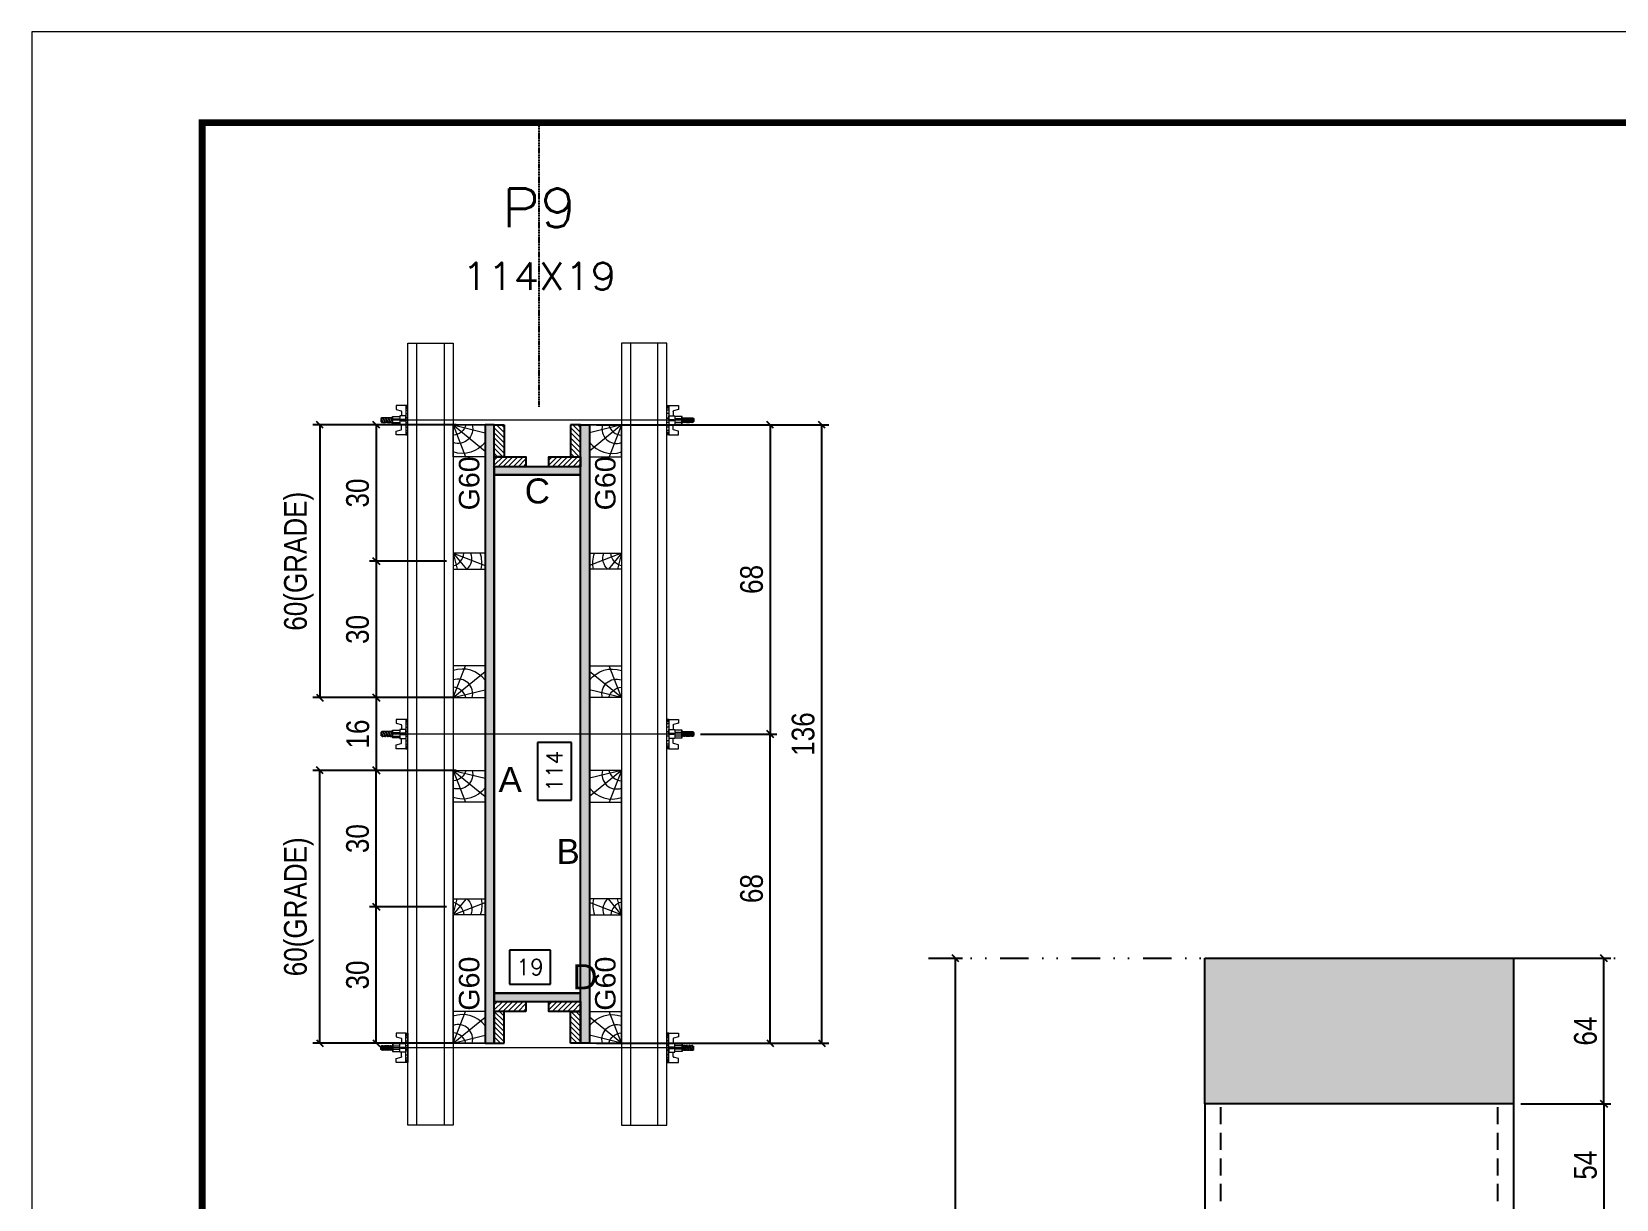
# Model space of a CAD drawing. Header units: millimetres. Extents: x 787 to 8287, y -592 to 17063.
# Drawn here: x 3024 to 3721, y 9133 to 9647 of the extents above; entities that cross this region are included whole.
import ezdxf
from ezdxf.enums import TextEntityAlignment as Align

# ---------------------------------------------------------------- set-up
doc = ezdxf.new("R2010")
doc.units = ezdxf.units.MM
for name, pattern in [('DASHED', [0.75, 0.5, -0.25]), ('DIVIDE2', [0.625, 0.25, -0.125, 0, -0.125, 0, -0.125]), ('HIDDEN', [0.375, 0.25, -0.125])]:
    doc.linetypes.add(name, pattern=pattern)
for name, color, linetype in [('CHAPA', 1, 'Continuous'), ('COTA', 241, 'Continuous'), ('Cota Seção (2x)', 241, 'Continuous'), ('Nível', 160, 'Continuous'), ('Painéis', 200, 'Continuous'), ('SARRAFO', 251, 'Continuous'), ('Sarrafo de Pressão', 42, 'HIDDEN'), ('Texto de Titulo', 7, 'Continuous'), ('Texto Qtd Sarr', 242, 'Continuous'), ('TEXTO_GERAL', 7, 'Continuous')]:
    doc.layers.add(name, color=color, linetype=linetype)
for name, color, linetype, lineweight in [('Folhas', 255, 'Continuous', 9), ('Hachura', 251, 'Continuous', 9), ('Madeira', 126, 'Continuous', 18), ('Perfil Metálico', 224, 'Continuous', 18), ('SARRAFO DE PRESSAO', 251, 'DASHED', 9), ('Texto Seção', 7, 'Continuous', 15)]:
    doc.layers.add(name, color=color, linetype=linetype, lineweight=lineweight)
doc.styles.add('ARIAL', font='arial.ttf')
doc.styles.add('COTA TECNICA 2X', font='techl___.ttf', dxfattribs={"height": 10})
doc.styles.add('COTA TECNICA-50', font='techl___.ttf', dxfattribs={"height": 10})
doc.styles.add('ROMANS', font='romans.shx')
doc.styles.add('SANSSERIF', font='sas_____.pfb')
doc.dimstyles.new('COTA PAINEL-50', dxfattribs={"dimtxt": 10, "dimasz": 3, "dimexe": 3, "dimexo": 3, "dimgap": 3, "dimtad": 1, "dimdec": 1, "dimzin": 12, "dimdsep": 46, "dimtxsty": 'COTA TECNICA-50', "dimblk1": 'OBLIQUE', "dimblk2": 'OBLIQUE', "dimsah": 1, "dimcen": 0.9, "dimclrd": 4, "dimclre": 4, "dimclrt": 240, "dimadec": 1, "dimazin": 3, "dimtfac": 1, "dimtdec": 1, "dimtmove": 0, "dimatfit": 3, "dimfxl": 0, "dimtolj": 1, "dimtzin": 12, "dimarcsym": 0})
doc.dimstyles.new('SECAO PILAR', dxfattribs={"dimtxt": 10, "dimasz": 3, "dimexe": 3, "dimexo": 3, "dimgap": 3, "dimtad": 1, "dimdec": 1, "dimlfac": 0.5, "dimzin": 12, "dimdsep": 46, "dimtxsty": 'COTA TECNICA 2X', "dimblk1": 'OBLIQUE', "dimblk2": 'OBLIQUE', "dimsah": 1, "dimcen": 0.9, "dimclrd": 256, "dimclre": 256, "dimclrt": 256, "dimadec": 1, "dimazin": 3, "dimtfac": 1, "dimtdec": 1, "dimtmove": 0, "dimatfit": 3, "dimfxl": 0, "dimtolj": 1, "dimtzin": 12, "dimarcsym": 0})
doc.dimstyles.new('SECÇÃO 2', dxfattribs={"dimtxt": 7, "dimasz": 6, "dimexe": 0.18, "dimexo": 2, "dimgap": -4, "dimtad": 3, "dimdec": 1, "dimlfac": 0.5, "dimzin": 12, "dimdsep": 46, "dimtxsty": 'ROMANS', "dimblk": 'ARCHTICK', "dimcen": 0.09, "dimse1": 1, "dimse2": 1, "dimsd1": 1, "dimsd2": 1, "dimclrd": 180, "dimclre": 5, "dimclrt": 1, "dimadec": 0, "dimazin": 3, "dimtfac": 1, "dimtdec": 1, "dimtofl": 0, "dimtmove": 0, "dimatfit": 3, "dimldrblk": 'ARCHTICK', "dimfxl": 0, "dimtolj": 1, "dimtzin": 0, "dimarcsym": 0})
pattern_1 = [(315, (26156.9022, -28.888), (1.12253202, 1.12253202), [])]
pattern_2 = [(315, (26156.9022, 78.112), (1.12253202, 1.12253202), [])]

# ---------------------------------------------------------------- blocks, each defined once
blk = doc.blocks.new('9999999999')
at = {"layer": 'Folhas'}
blk.add_lwpolyline([(98138.98, 34190.21), (99623.98, 34190.21), (99623.98, 35240.21), (98138.98, 35240.21)], close=True, dxfattribs=at)
at = {"layer": 'Folhas', "color": 30, "const_width": 3}
blk.add_lwpolyline([(98213.98, 34230.21), (99583.98, 34230.21), (99583.98, 35200.21), (98213.98, 35200.21)], close=True, dxfattribs=at)
blk = doc.blocks.new('titulo1')
at = {"layer": 'Defpoints', "color": 252, "linetype": 'HIDDEN', "ltscale": 2}
blk.add_line((0, 0), (0, 125), dxfattribs=at)
at = {"layer": 'Defpoints', "style": 'ROMANS', "oblique": 15}
blk.add_attdef('FOLHA', text='', height=10, dxfattribs=at).set_placement((0, 15.58), align=Align.MIDDLE_CENTER)
at = {"layer": 'Texto Qtd Sarr', "color": 3, "style": 'ROMANS', "oblique": 15}
for tag, height, p in [('TITULO', 17, (0, 71.45)), ('SEÇÃO', 12, (0, 41.55))]:
    blk.add_attdef(tag, text='', height=height, dxfattribs=at).set_placement(p, align=Align.MIDDLE_CENTER)
blk = doc.blocks.new('*D322')
at = {"layer": 'Cota Seção (2x)', "color": 180, "lineweight": -2}
for p, q in [((3261.49, 9334.36), (3246.49, 9334.36)), ((3246.49, 9334.36), (3246.49, 9309.03)), ((3261.49, 9309.03), (3261.49, 9334.36)), ((3246.49, 9309.03), (3261.49, 9309.03))]:
    blk.add_line(p, q, dxfattribs=at)
at = {"layer": 'Defpoints', "color": 0}
for p in [(3265.49, 9452.06), (3265.49, 9452.06), (3265.49, 9224.06)]:
    blk.add_point(p, dxfattribs=at)
at = {"layer": 'Cota Seção (2x)', "color": 1, "insert": (3253.99, 9321.7), "char_height": 7, "attachment_point": 5, "rotation": 90, "style": 'ROMANS'}
blk.add_mtext('\\A1;114', dxfattribs=at)
blk = doc.blocks.new('_ArchTick')
at = {"color": 0, "linetype": 'ByBlock', "const_width": 0.15}
blk.add_lwpolyline([(-0.5, -0.5), (0.5, 0.5)], dxfattribs=at)
blk = doc.blocks.new('_Oblique')
at = {"color": 0, "linetype": 'ByBlock', "lineweight": -2}
blk.add_line((-0.5, -0.5), (0.5, 0.5), dxfattribs=at)
blk = doc.blocks.new('*D323')
at = {"layer": 'Cota Seção (2x)', "lineweight": -2}
for p, q in [((3272.49, 9474.06), (3374.69, 9474.06)), ((3371.69, 9202.06), (3371.69, 9474.06)), ((3272.49, 9202.06), (3374.69, 9202.06))]:
    blk.add_line(p, q, dxfattribs=at)
at = {"layer": 'Defpoints', "color": 0}
for p in [(3269.49, 9474.06), (3371.69, 9474.06), (3269.49, 9202.06)]:
    blk.add_point(p, dxfattribs=at)
at = {"layer": 'Cota Seção (2x)', "lineweight": -2, "xscale": 3, "yscale": 3, "zscale": 3}
for p, rotation in [((3371.69, 9474.06), 90), ((3371.69, 9202.06), 270)]:
    blk.add_blockref('_Oblique', p, dxfattribs=dict(at, rotation=rotation))
at = {"layer": 'Cota Seção (2x)', "insert": (3363.47, 9338.06), "char_height": 10, "attachment_point": 5, "rotation": 90, "style": 'COTA TECNICA 2X'}
blk.add_mtext('\\A1;136', dxfattribs=at)
blk = doc.blocks.new('*D324')
at = {"layer": 'Cota Seção (2x)', "lineweight": -2}
for p, q in [((3318.29, 9338.06), (3351.92, 9338.06)), ((3348.92, 9202.06), (3348.92, 9338.06)), ((3306.49, 9202.06), (3351.92, 9202.06))]:
    blk.add_line(p, q, dxfattribs=at)
at = {"layer": 'Defpoints', "color": 0}
for p in [(3315.29, 9338.06), (3348.92, 9338.06), (3303.49, 9202.06)]:
    blk.add_point(p, dxfattribs=at)
at = {"layer": 'Cota Seção (2x)', "lineweight": -2, "xscale": 3, "yscale": 3, "zscale": 3}
for p, rotation in [((3348.92, 9338.06), 90), ((3348.92, 9202.06), 270)]:
    blk.add_blockref('_Oblique', p, dxfattribs=dict(at, rotation=rotation))
at = {"layer": 'Cota Seção (2x)', "insert": (3340.8, 9270.06), "char_height": 10, "attachment_point": 5, "rotation": 90, "style": 'COTA TECNICA 2X'}
blk.add_mtext('\\A1;68', dxfattribs=at)
blk = doc.blocks.new('*D325')
at = {"layer": 'Cota Seção (2x)', "lineweight": -2}
for p, q in [((3306.49, 9474.06), (3351.92, 9474.06)), ((3348.92, 9474.06), (3348.92, 9338.06)), ((3318.29, 9338.06), (3351.92, 9338.06))]:
    blk.add_line(p, q, dxfattribs=at)
at = {"layer": 'Defpoints', "color": 0}
for p in [(3303.49, 9474.06), (3315.29, 9338.06), (3348.92, 9338.06)]:
    blk.add_point(p, dxfattribs=at)
at = {"layer": 'Cota Seção (2x)', "lineweight": -2, "xscale": 3, "yscale": 3, "zscale": 3}
for p, rotation in [((3348.92, 9474.06), 90), ((3348.92, 9338.06), 270)]:
    blk.add_blockref('_Oblique', p, dxfattribs=dict(at, rotation=rotation))
at = {"layer": 'Cota Seção (2x)', "insert": (3340.8, 9406.06), "char_height": 10, "attachment_point": 5, "rotation": 90, "style": 'COTA TECNICA 2X'}
blk.add_mtext('\\A1;68', dxfattribs=at)
blk = doc.blocks.new('*D326')
at = {"layer": 'Cota Seção (2x)', "color": 180, "lineweight": -2}
for p, q in [((3252.3, 9243.06), (3234.3, 9243.06)), ((3234.3, 9243.06), (3234.3, 9228.06)), ((3252.3, 9228.06), (3252.3, 9243.06)), ((3234.3, 9228.06), (3252.3, 9228.06))]:
    blk.add_line(p, q, dxfattribs=at)
at = {"layer": 'Defpoints', "color": 0}
for p in [(3227.49, 9224.06), (3227.49, 9224.06), (3265.49, 9224.06)]:
    blk.add_point(p, dxfattribs=at)
at = {"layer": 'Cota Seção (2x)', "color": 1, "insert": (3243.3, 9235.56), "char_height": 7, "attachment_point": 5, "style": 'ROMANS'}
blk.add_mtext('\\A1;19', dxfattribs=at)
blk = doc.blocks.new('C')
at = {"layer": 'Hachura', "color": 0}
for p, q in [((0, 3.22), (0, -3.22)), ((0.45, 3.22), (0, 3.22)), ((0.46, 3.16), (0, 3.16)), ((0.46, 3.05), (0, 3.05)), ((0.46, 2.88), (0, 2.88)), ((0, 2.75), (0, -1.16)), ((0.46, 2.65), (0, 2.65)), ((0.46, 2.23), (0, 2.23)), ((0.46, 1.51), (0, 1.51)), ((0.39, 0.49), (0.17, 0.49)), ((0.45, -3.23), (0.45, 3.22)), ((0.45, 3.22), (2.58, 3.22)), ((1.74, 0.97), (0.45, 0.97)), ((1.45, 0.1), (0.45, 0.1)), ((1.35, 1.94), (1.35, 0.96)), ((2.58, 2.39), (1.47, 2.09)), ((1.74, -0.97), (1.74, 0.97)), ((1.74, 0.97), (1.74, 0.84)), ((1.74, 0.97), (1.74, 0.84)), ((1.74, 0.84), (3.35, 0.84)), ((3.35, 0.45), (1.74, 0.45)), ((2.58, 3.22), (2.58, 2.39)), ((3.32, 0.84), (3.32, -0.84)), ((3.35, 0.84), (3.35, -0.84)), ((3.68, 0.45), (3.35, 0.45)), ((3.84, -0.52), (3.35, 0.45)), ((3.35, 0.06), (3.67, -0.57)), ((3.68, 0.45), (4.16, -0.52)), ((3.72, 0.5), (4.25, -0.57)), ((4.37, -0.55), (3.83, 0.53)), ((4.15, 0.45), (3.93, 0.45)), ((4.42, -0.52), (3.93, 0.45)), ((4.15, 0.45), (4.26, 0.45)), ((4.26, 0.45), (4.74, -0.52)), ((4.3, 0.5), (4.83, -0.57)), ((4.95, -0.55), (4.41, 0.53)), ((4.51, 0.45), (4.84, 0.45)), ((5, -0.52), (4.51, 0.45)), ((4.84, 0.45), (5.32, -0.52)), ((4.88, 0.5), (5.41, -0.57)), ((5.53, -0.55), (4.99, 0.53)), ((5.58, -0.52), (5.09, 0.45)), ((5.42, 0.45), (5.09, 0.45)), ((5.58, -0.52), (5.09, 0.45)), ((5.42, 0.45), (5.74, -0.19)), ((5.46, 0.5), (5.74, -0.07)), ((5.74, 0.19), (5.57, 0.53)), ((5.74, 0.32), (5.68, 0.45)), ((5.68, 0.45), (5.74, 0.45)), ((5.74, 0.45), (5.9, 0.29)), ((5.74, 0.45), (5.74, -0.52)), ((5.9, -0.36), (5.9, 0.29)), ((0.45, 0), (0, 0)), ((0.46, -1.52), (0, -1.52)), ((0.46, -2.23), (0, -2.23)), ((0.46, -2.65), (0, -2.65)), ((0.46, -2.88), (0, -2.88)), ((0.46, -3.05), (0, -3.05)), ((0.46, -3.16), (0, -3.16)), ((0, -3.22), (2.57, -3.22)), ((0.08, -0.48), (0.29, -0.48)), ((0.29, -0.48), (0.4, -0.48)), ((0.45, 0), (0.45, -0.97)), ((0.45, -0.16), (1.45, -0.16)), ((0.45, -0.65), (0.45, -0.32)), ((0.45, -3.23), (0.45, -0.65)), ((0.45, -0.97), (1.74, -0.97)), ((1.35, -1.94), (1.35, -0.97)), ((2.58, -2.39), (1.47, -2.1)), ((3.35, -0.32), (1.74, -0.32)), ((3.35, -0.84), (1.74, -0.84)), ((2.58, -3.23), (2.58, -2.39)), ((3.35, -0.07), (3.58, -0.52)), ((3.35, -0.52), (3.58, -0.52)), ((3.84, -0.52), (4.16, -0.52)), ((4.42, -0.52), (4.74, -0.52)), ((4.63, -0.52), (4.74, -0.52)), ((5, -0.52), (5.32, -0.52)), ((5.58, -0.52), (5.74, -0.52)), ((5.74, -0.52), (5.9, -0.36)), ((5.74, -0.52), (5.74, -0.52))]:
    blk.add_line(p, q, dxfattribs=at)
for centre, radius, start, end in [((1.52, 1.94), 0.161, 104.7436, 180), ((1.44, -0.03), 0.129, 272.695, 87.305), ((3.81, 0.39), 0.143, 25.5688, 154.4312), ((4.39, 0.39), 0.143, 25.5688, 154.4312), ((4.97, 0.39), 0.143, 25.5688, 154.4312), ((5.55, 0.39), 0.143, 25.5688, 154.4312), ((0.17, -0.37), 0.174, 221.744, 317.8592), ((1.52, -1.94), 0.161, 180, 255.2564), ((3.71, -0.4), 0.174, 222.1408, 318.256), ((4.29, -0.4), 0.174, 222.1408, 318.256), ((4.87, -0.4), 0.174, 222.1408, 318.256), ((5.45, -0.4), 0.174, 222.1408, 318.256), ((5.61, -0.4), 0.174, 317.8592, 318.256)]:
    blk.add_arc(centre, radius, start, end, dxfattribs=at)
blk = doc.blocks.new('PONTALETE')
at = {"layer": 'Madeira'}
for q in [(2.71, 7), (7, 5.76), (7, 1.74)]:
    blk.add_line((0, 0), q, dxfattribs=at)
blk.add_lwpolyline([(0, 0), (7, 0), (7, 7), (0, 7)], close=True, dxfattribs=at)
for centre, radius, start, end in [((2.04, 0.06), 6.23, 37.2818, 109.0913), ((1.09, 0.9), 3.19, 343.603, 109.9847), ((-0.21, -0.78), 3.09, 14.6322, 86.0383)]:
    blk.add_arc(centre, radius, start, end, dxfattribs=at)
blk = doc.blocks.new('*D327')
at = {"layer": 'Cota Seção (2x)', "lineweight": -2}
for p, q in [((3210.83, 9322.06), (3147.77, 9322.06)), ((3150.77, 9202.06), (3150.77, 9322.06)), ((3210.83, 9202.06), (3147.77, 9202.06))]:
    blk.add_line(p, q, dxfattribs=at)
at = {"layer": 'Defpoints', "color": 0}
for p in [(3150.77, 9322.06), (3213.83, 9322.06), (3213.83, 9202.06)]:
    blk.add_point(p, dxfattribs=at)
at = {"layer": 'Cota Seção (2x)', "lineweight": -2, "xscale": 3, "yscale": 3, "zscale": 3}
for p, rotation in [((3150.77, 9322.06), 90), ((3150.77, 9202.06), 270)]:
    blk.add_blockref('_Oblique', p, dxfattribs=dict(at, rotation=rotation))
at = {"layer": 'Cota Seção (2x)', "insert": (3141.55, 9262.06), "char_height": 10, "attachment_point": 5, "rotation": 90, "style": 'COTA TECNICA 2X'}
blk.add_mtext('\\A1;60(GRADE)', dxfattribs=at)
blk = doc.blocks.new('MEIO PONTALETE')
at = {"layer": 'Madeira'}
for q in [(2.71, 7), (3.5, 2.88), (3.5, 0.87)]:
    blk.add_line((0, 0), q, dxfattribs=at)
blk.add_lwpolyline([(0, 0), (3.5, 0), (3.5, 7), (0, 7)], close=True, dxfattribs=at)
for centre, radius, start, end in [((2.04, 0.06), 6.23, 76.4499, 109.0913), ((1.09, 0.9), 3.19, 40.9063, 109.9847), ((-0.21, -0.78), 3.09, 14.6322, 86.0383)]:
    blk.add_arc(centre, radius, start, end, dxfattribs=at)
blk = doc.blocks.new('*D1245')
at = {"layer": 'Cota Seção (2x)', "lineweight": -2}
for p, q in [((3206.49, 9262.06), (3172.64, 9262.06)), ((3175.64, 9202.06), (3175.64, 9262.06)), ((3206.5, 9202.06), (3172.64, 9202.06))]:
    blk.add_line(p, q, dxfattribs=at)
at = {"layer": 'Defpoints', "color": 0}
for p in [(3175.64, 9262.06), (3209.49, 9262.06), (3209.5, 9202.06)]:
    blk.add_point(p, dxfattribs=at)
at = {"layer": 'Cota Seção (2x)', "lineweight": -2, "xscale": 3, "yscale": 3, "zscale": 3}
for p, rotation in [((3175.64, 9262.06), 90), ((3175.64, 9202.06), 270)]:
    blk.add_blockref('_Oblique', p, dxfattribs=dict(at, rotation=rotation))
at = {"layer": 'Cota Seção (2x)', "insert": (3167.42, 9232.06), "char_height": 10, "attachment_point": 5, "rotation": 90, "style": 'COTA TECNICA 2X'}
blk.add_mtext('\\A1;30', dxfattribs=at)
blk = doc.blocks.new('*D1246')
at = {"layer": 'Cota Seção (2x)', "lineweight": -2}
for p, q in [((3206.49, 9322.06), (3172.64, 9322.06)), ((3175.64, 9262.06), (3175.64, 9322.06)), ((3206.49, 9262.06), (3172.64, 9262.06))]:
    blk.add_line(p, q, dxfattribs=at)
at = {"layer": 'Defpoints', "color": 0}
for p in [(3175.64, 9322.06), (3209.49, 9322.06), (3209.49, 9262.06)]:
    blk.add_point(p, dxfattribs=at)
at = {"layer": 'Cota Seção (2x)', "lineweight": -2, "xscale": 3, "yscale": 3, "zscale": 3}
for p, rotation in [((3175.64, 9322.06), 90), ((3175.64, 9262.06), 270)]:
    blk.add_blockref('_Oblique', p, dxfattribs=dict(at, rotation=rotation))
at = {"layer": 'Cota Seção (2x)', "insert": (3167.42, 9292.06), "char_height": 10, "attachment_point": 5, "rotation": 90, "style": 'COTA TECNICA 2X'}
blk.add_mtext('\\A1;30', dxfattribs=at)
blk = doc.blocks.new('*D328')
at = {"layer": 'Cota Seção (2x)', "lineweight": -2}
for p, q in [((3210.83, 9474.06), (3147.77, 9474.06)), ((3150.77, 9474.06), (3150.77, 9354.06)), ((3210.83, 9354.06), (3147.77, 9354.06))]:
    blk.add_line(p, q, dxfattribs=at)
at = {"layer": 'Defpoints', "color": 0}
for p in [(3213.83, 9474.06), (3150.77, 9354.06), (3213.83, 9354.06)]:
    blk.add_point(p, dxfattribs=at)
at = {"layer": 'Cota Seção (2x)', "lineweight": -2, "xscale": 3, "yscale": 3, "zscale": 3}
for p, rotation in [((3150.77, 9474.06), 90), ((3150.77, 9354.06), 270)]:
    blk.add_blockref('_Oblique', p, dxfattribs=dict(at, rotation=rotation))
at = {"layer": 'Cota Seção (2x)', "insert": (3141.55, 9414.06), "char_height": 10, "attachment_point": 5, "rotation": 90, "style": 'COTA TECNICA 2X'}
blk.add_mtext('\\A1;60(GRADE)', dxfattribs=at)
blk = doc.blocks.new('*D1247')
at = {"layer": 'Cota Seção (2x)', "lineweight": -2}
for p, q in [((3206.5, 9474.06), (3172.64, 9474.06)), ((3175.64, 9474.06), (3175.64, 9414.06)), ((3206.49, 9414.06), (3172.64, 9414.06))]:
    blk.add_line(p, q, dxfattribs=at)
at = {"layer": 'Defpoints', "color": 0}
for p in [(3209.5, 9474.06), (3175.64, 9414.06), (3209.49, 9414.06)]:
    blk.add_point(p, dxfattribs=at)
at = {"layer": 'Cota Seção (2x)', "lineweight": -2, "xscale": 3, "yscale": 3, "zscale": 3}
for p, rotation in [((3175.64, 9474.06), 90), ((3175.64, 9414.06), 270)]:
    blk.add_blockref('_Oblique', p, dxfattribs=dict(at, rotation=rotation))
at = {"layer": 'Cota Seção (2x)', "insert": (3167.42, 9444.06), "char_height": 10, "attachment_point": 5, "rotation": 90, "style": 'COTA TECNICA 2X'}
blk.add_mtext('\\A1;30', dxfattribs=at)
blk = doc.blocks.new('*D1248')
at = {"layer": 'Cota Seção (2x)', "lineweight": -2}
for p, q in [((3206.49, 9414.06), (3172.64, 9414.06)), ((3175.64, 9414.06), (3175.64, 9354.06)), ((3206.49, 9354.06), (3172.64, 9354.06))]:
    blk.add_line(p, q, dxfattribs=at)
at = {"layer": 'Defpoints', "color": 0}
for p in [(3209.49, 9414.06), (3175.64, 9354.06), (3209.49, 9354.06)]:
    blk.add_point(p, dxfattribs=at)
at = {"layer": 'Cota Seção (2x)', "lineweight": -2, "xscale": 3, "yscale": 3, "zscale": 3}
for p, rotation in [((3175.64, 9414.06), 90), ((3175.64, 9354.06), 270)]:
    blk.add_blockref('_Oblique', p, dxfattribs=dict(at, rotation=rotation))
at = {"layer": 'Cota Seção (2x)', "insert": (3167.42, 9384.06), "char_height": 10, "attachment_point": 5, "rotation": 90, "style": 'COTA TECNICA 2X'}
blk.add_mtext('\\A1;30', dxfattribs=at)
blk = doc.blocks.new('*D129')
at = {"layer": 'Cota Seção (2x)', "lineweight": -2}
for p, q in [((3206.49, 9354.06), (3172.64, 9354.06)), ((3175.64, 9354.06), (3175.64, 9322.06)), ((3206.49, 9322.06), (3172.64, 9322.06))]:
    blk.add_line(p, q, dxfattribs=at)
at = {"layer": 'Defpoints', "color": 0}
for p in [(3209.49, 9354.06), (3175.64, 9322.06), (3209.49, 9322.06)]:
    blk.add_point(p, dxfattribs=at)
at = {"layer": 'Cota Seção (2x)', "lineweight": -2, "xscale": 3, "yscale": 3, "zscale": 3}
for p, rotation in [((3175.64, 9354.06), 90), ((3175.64, 9322.06), 270)]:
    blk.add_blockref('_Oblique', p, dxfattribs=dict(at, rotation=rotation))
at = {"layer": 'Cota Seção (2x)', "insert": (3167.54, 9338.06), "char_height": 10, "attachment_point": 5, "rotation": 90, "style": 'COTA TECNICA 2X'}
blk.add_mtext('\\A1;16', dxfattribs=at)
blk = doc.blocks.new('*D1176')
at = {"layer": 'COTA', "color": 4, "lineweight": -2}
for p, q in [((3421.67, 9239.4), (3433.52, 9239.4)), ((3430.52, 8899.4), (3430.52, 9239.4)), ((3421.67, 8899.4), (3433.52, 8899.4))]:
    blk.add_line(p, q, dxfattribs=at)
at = {"layer": 'Defpoints', "color": 0}
for p in [(3418.67, 9239.4), (3430.52, 9239.4), (3418.67, 8899.4)]:
    blk.add_point(p, dxfattribs=at)
at = {"layer": 'COTA', "color": 4, "lineweight": -2, "xscale": 3, "yscale": 3, "zscale": 3}
for p, rotation in [((3430.52, 9239.4), 90), ((3430.52, 8899.4), 270)]:
    blk.add_blockref('_Oblique', p, dxfattribs=dict(at, rotation=rotation))
at = {"layer": 'COTA', "color": 240, "insert": (3422.3, 9069.4), "char_height": 10, "attachment_point": 5, "rotation": 90, "style": 'COTA TECNICA-50'}
blk.add_mtext('\\A1;340', dxfattribs=at)
blk = doc.blocks.new('*D163')
at = {"layer": 'COTA', "color": 4, "lineweight": -2}
for p, q in [((3645.17, 9239.4), (3718.82, 9239.4)), ((3715.82, 9175.4), (3715.82, 9239.4)), ((3679.17, 9175.4), (3718.82, 9175.4))]:
    blk.add_line(p, q, dxfattribs=at)
at = {"layer": 'Defpoints', "color": 0}
for p in [(3642.17, 9239.4), (3715.82, 9239.4), (3676.17, 9175.4)]:
    blk.add_point(p, dxfattribs=at)
at = {"layer": 'COTA', "color": 4, "lineweight": -2, "xscale": 3, "yscale": 3, "zscale": 3}
for p, rotation in [((3715.82, 9239.4), 90), ((3715.82, 9175.4), 270)]:
    blk.add_blockref('_Oblique', p, dxfattribs=dict(at, rotation=rotation))
at = {"layer": 'COTA', "color": 240, "insert": (3707.71, 9207.4), "char_height": 10, "attachment_point": 5, "rotation": 90, "style": 'COTA TECNICA-50'}
blk.add_mtext('\\A1;64', dxfattribs=at)
blk = doc.blocks.new('*D164')
at = {"layer": 'COTA', "color": 4, "lineweight": -2}
for p, q in [((3679.17, 9175.4), (3718.82, 9175.4)), ((3715.82, 9175.4), (3715.82, 9121.4)), ((3679.17, 9121.4), (3718.82, 9121.4))]:
    blk.add_line(p, q, dxfattribs=at)
at = {"layer": 'Defpoints', "color": 0}
for p in [(3676.17, 9175.4), (3676.17, 9121.4), (3715.82, 9121.4)]:
    blk.add_point(p, dxfattribs=at)
at = {"layer": 'COTA', "color": 4, "lineweight": -2, "xscale": 3, "yscale": 3, "zscale": 3}
for p, rotation in [((3715.82, 9175.4), 90), ((3715.82, 9121.4), 270)]:
    blk.add_blockref('_Oblique', p, dxfattribs=dict(at, rotation=rotation))
at = {"layer": 'COTA', "color": 240, "insert": (3707.71, 9148.4), "char_height": 10, "attachment_point": 5, "rotation": 90, "style": 'COTA TECNICA-50'}
blk.add_mtext('\\A1;54', dxfattribs=at)

msp = doc.modelspace()

# ---------------------------------------------------------------- hatches: boundary and pattern name
at = {"layer": 'COTA', "linetype": 'ByBlock'}
h = msp.add_hatch(dxfattribs=at)
h.set_pattern_fill('AR-CONC', color=256, scale=0.03)
h.set_pattern_definition([(50, (-4860.9125, 5127.411), (5.46554, -0.4781726), [0.5715, -6.2865]), (355, (-4860.9125, 5127.411), (-1.0573026, 5.7317054), [0.4572, -5.0292175]), (100.451445, (-4860.457, 5127.371), (4.4082374, 5.2535326), [0.4857003, -5.3427073]), (46.1842, (-4860.9125, 5128.935), (8.132371, -1.26127), [0.85725, -9.42975]), (96.63556, (-4860.235, 5128.83), (7.122124, 7.422784), [0.728551, -8.014068]), (351.18415, (-4860.9125, 5128.935), (7.122124, 7.422784), [0.685799, -7.543792]), (21, (-4860.1505, 5128.554), (4.5484317, -3.067956), [0.5715, -6.2865]), (326, (-4860.1505, 5128.554), (1.854061, 5.525639), [0.4572, -5.0292]), (71.451445, (-4859.7715, 5128.298), (6.4024926, 2.457683), [0.4857003, -5.342698]), (37.5, (-4860.9125, 5127.4108), (0.0926581, 2.53665117), [0, -4.96824, 0, -5.1054, 0, -5.04825]), (7.5, (-4860.9125, 5127.4108), (2.0045899, 3.00541724), [0, -2.91084, 0, -4.85394, 0, -1.92405]), (327.5, (-4862.6118, 5127.4108), (4.06771786, -0.1718623), [0, -1.905, 0, -5.9436, 0, -7.8867]), (317.5, (-4863.3738, 5127.4108), (4.4438754, 0.7627947), [0, -2.4765, 0, -3.94716, 0, -5.6007])])
h.paths.add_polyline_path([(3540.17, 9239.4), (3540.17, 9175.4), (3676.17, 9175.4), (3676.17, 9239.4)])
at = {"layer": 'Hachura'}
h = msp.add_hatch(color=256, dxfattribs=at)
h.dxf.hatch_style = 1
h.paths.add_polyline_path([(3227.49, 9474.06), (3223.49, 9474.06), (3223.49, 9202.06), (3227.49, 9202.06)])
h = msp.add_hatch(dxfattribs=at)
h.set_pattern_fill('ANSI31', color=256, scale=0.5, angle=270, style=0)
h.set_pattern_definition(pattern_1)
h.paths.add_polyline_path([(3227.49, 9460.06), (3231.89, 9460.06), (3231.89, 9474.06), (3227.49, 9474.06)])
h = msp.add_hatch(dxfattribs=at)
h.set_pattern_fill('ANSI31', color=256, scale=0.5, angle=270, style=0)
h.set_pattern_definition(pattern_1)
h.paths.add_polyline_path([(3265.49, 9460.06), (3261.09, 9460.06), (3261.09, 9474.06), (3265.49, 9474.06)])
h = msp.add_hatch(color=256, dxfattribs=at)
h.dxf.hatch_style = 1
h.paths.add_polyline_path([(3265.49, 9474.06), (3269.49, 9474.06), (3269.49, 9202.06), (3265.49, 9202.06)])
h = msp.add_hatch(dxfattribs=at)
h.set_pattern_fill('ANSI31', color=256, scale=0.5, angle=180, style=0)
h.set_pattern_definition([(225, (-6261.4577, -13469.3443), (1.12253202, -1.12253202), [])])
h.paths.add_polyline_path([(3227.49, 9460.06), (3227.49, 9455.66), (3241.49, 9455.66), (3241.49, 9460.06)])
h = msp.add_hatch(color=256, dxfattribs=at)
h.dxf.hatch_style = 1
h.paths.add_polyline_path([(3265.49, 9452.06), (3265.49, 9455.66), (3227.49, 9455.66), (3227.49, 9452.06)])
h = msp.add_hatch(color=256, dxfattribs=at)
h.dxf.hatch_style = 1
h.paths.add_polyline_path([(3265.49, 9452.06), (3265.49, 9455.66), (3227.49, 9455.66), (3227.49, 9452.06)])
h = msp.add_hatch(dxfattribs=at)
h.set_pattern_fill('ANSI31', color=256, scale=0.5, angle=180, style=0)
h.set_pattern_definition([(225, (-6237.4577, -13469.3443), (1.12253202, -1.12253202), [])])
h.paths.add_polyline_path([(3251.49, 9460.06), (3251.49, 9455.66), (3265.49, 9455.66), (3265.49, 9460.06)])
h = msp.add_hatch(color=256, dxfattribs=at)
h.dxf.hatch_style = 1
h.paths.add_polyline_path([(3265.49, 9220.46), (3265.49, 9224.06), (3227.49, 9224.06), (3227.49, 9220.46)])
h = msp.add_hatch(color=256, dxfattribs=at)
h.dxf.hatch_style = 1
h.paths.add_polyline_path([(3265.49, 9220.46), (3265.49, 9224.06), (3227.49, 9224.06), (3227.49, 9220.46)])
h = msp.add_hatch(dxfattribs=at)
h.set_pattern_fill('ANSI31', color=256, scale=0.5, angle=180, style=0)
h.set_pattern_definition([(225, (-6261.4577, -13708.9443), (1.12253202, -1.12253202), [])])
h.paths.add_polyline_path([(3227.49, 9220.46), (3227.49, 9216.06), (3241.49, 9216.06), (3241.49, 9220.46)])
h = msp.add_hatch(dxfattribs=at)
h.set_pattern_fill('ANSI31', color=256, scale=0.5, angle=180, style=0)
h.set_pattern_definition([(225, (-6237.4577, -13708.9443), (1.12253202, -1.12253202), [])])
h.paths.add_polyline_path([(3251.49, 9220.46), (3251.49, 9216.06), (3265.49, 9216.06), (3265.49, 9220.46)])
h = msp.add_hatch(dxfattribs=at)
h.set_pattern_fill('ANSI31', color=256, scale=0.5, angle=270, style=0)
h.set_pattern_definition(pattern_2)
h.paths.add_polyline_path([(3227.49, 9216.06), (3231.89, 9216.06), (3231.89, 9202.06), (3227.49, 9202.06)])
h = msp.add_hatch(dxfattribs=at)
h.set_pattern_fill('ANSI31', color=256, scale=0.5, angle=270, style=0)
h.set_pattern_definition(pattern_2)
h.paths.add_polyline_path([(3265.49, 9216.06), (3261.09, 9216.06), (3261.09, 9202.06), (3265.49, 9202.06)])

# ---------------------------------------------------------------- linework, layer by layer
at = {"layer": 'CHAPA'}
for points in [[(3227.49, 9474.06), (3223.49, 9474.06), (3223.49, 9202.06), (3227.49, 9202.06)], [(3227.49, 9474.06), (3223.49, 9474.06), (3223.49, 9202.06), (3227.49, 9202.06)], [(3265.49, 9474.06), (3269.49, 9474.06), (3269.49, 9202.06), (3265.49, 9202.06)], [(3265.49, 9474.06), (3269.49, 9474.06), (3269.49, 9202.06), (3265.49, 9202.06)], [(3265.49, 9452.06), (3265.49, 9455.66), (3227.49, 9455.66), (3227.49, 9452.06)], [(3265.49, 9452.06), (3265.49, 9455.66), (3227.49, 9455.66), (3227.49, 9452.06)], [(3265.49, 9220.46), (3265.49, 9224.06), (3227.49, 9224.06), (3227.49, 9220.46)], [(3265.49, 9220.46), (3265.49, 9224.06), (3227.49, 9224.06), (3227.49, 9220.46)]]:
    msp.add_lwpolyline(points, close=True, dxfattribs=at)
at = {"layer": 'COTA', "linetype": 'ByBlock'}
for p, q in [((3540.17, 9239.4), (3540.17, 9239.4)), ((3540.17, 9175.4), (3540.17, 9239.4)), ((3540.17, 9239.4), (3676.17, 9239.4)), ((3676.17, 9175.4), (3676.17, 9239.4))]:
    msp.add_line(p, q, dxfattribs=at)
at = {"layer": 'Hachura'}
for p, q in [((3314.29, 9476.06), (3182.49, 9476.07)), ((3314.29, 9338.06), (3182.49, 9338.07)), ((3314.29, 9200.06), (3182.49, 9200.05))]:
    msp.add_line(p, q, dxfattribs=at)
at = {"layer": 'Madeira'}
for points in [[(3223.49, 9474.06), (3209.49, 9474.06), (3209.49, 9354.06), (3223.49, 9354.06)], [(3269.49, 9474.06), (3283.49, 9474.06), (3283.49, 9354.06), (3269.49, 9354.06)], [(3223.49, 9202.06), (3209.49, 9202.06), (3209.49, 9322.06), (3223.49, 9322.06)], [(3269.49, 9202.06), (3283.49, 9202.06), (3283.49, 9322.06), (3269.49, 9322.06)]]:
    msp.add_lwpolyline(points, close=True, dxfattribs=at)
at = {"layer": 'Nível', "color": 4, "linetype": 'DIVIDE2', "ltscale": 50}
msp.add_line((3418.67, 9239.4), (4469, 9239.4), dxfattribs=at)
at = {"layer": 'Painéis'}
msp.add_line((3642.17, 9175.4), (3540.17, 9175.4), dxfattribs=at)
for points in [[(3227.49, 9224.06), (3265.49, 9224.06), (3265.49, 9452.06), (3227.49, 9452.06)], [(3676.17, 9175.4), (3540.17, 9175.4), (3540.17, 9121.4), (3676.17, 9121.4)]]:
    msp.add_lwpolyline(points, close=True, dxfattribs=at)
at = {"layer": 'Perfil Metálico'}
for points in [[(3189.49, 9510.06), (3209.49, 9510.06), (3209.49, 9166.06), (3189.49, 9166.06)], [(3205.49, 9166.06), (3193.49, 9166.06), (3193.49, 9510.06), (3205.49, 9510.06)], [(3303.49, 9510.06), (3283.49, 9510.06), (3283.49, 9166.06), (3303.49, 9166.06)], [(3287.49, 9166.06), (3299.49, 9166.06), (3299.49, 9510.06), (3287.49, 9510.06)]]:
    msp.add_lwpolyline(points, close=True, dxfattribs=at)
at = {"layer": 'SARRAFO'}
for points in [[(3231.89, 9474.06), (3231.89, 9460.06), (3227.49, 9460.06), (3227.49, 9474.06)], [(3261.09, 9474.06), (3261.09, 9460.06), (3265.49, 9460.06), (3265.49, 9474.06)], [(3241.49, 9455.66), (3227.49, 9455.66), (3227.49, 9460.06), (3241.49, 9460.06)], [(3265.49, 9455.66), (3251.49, 9455.66), (3251.49, 9460.06), (3265.49, 9460.06)], [(3241.49, 9216.06), (3227.49, 9216.06), (3227.49, 9220.46), (3241.49, 9220.46)], [(3265.49, 9216.06), (3251.49, 9216.06), (3251.49, 9220.46), (3265.49, 9220.46)], [(3231.89, 9202.06), (3231.89, 9216.06), (3227.49, 9216.06), (3227.49, 9202.06)], [(3261.09, 9202.06), (3261.09, 9216.06), (3265.49, 9216.06), (3265.49, 9202.06)]]:
    msp.add_lwpolyline(points, close=True, dxfattribs=at)
at = {"layer": 'Sarrafo de Pressão', "ltscale": 30}
for p, q in [((3547.17, 9121.4), (3547.17, 9175.4)), ((3669.17, 9121.4), (3669.17, 9175.4))]:
    msp.add_line(p, q, dxfattribs=at)

# ---------------------------------------------------------------- block references
at = {"layer": 'Hachura', "linetype": 'Continuous', "yscale": 2, "zscale": 2, "rotation": 180}
for p, xscale in [((3189.49, 9476.06), 2), ((3303.49, 9476.06), -2), ((3189.49, 9338.06), 2), ((3303.49, 9338.06), -2)]:
    msp.add_blockref('C', p, dxfattribs=dict(at, xscale=xscale))
at = {"layer": 'Hachura', "linetype": 'Continuous', "yscale": 2, "zscale": 2}
for p, xscale in [((3189.49, 9200.06), -2), ((3303.49, 9200.06), 2)]:
    msp.add_blockref('C', p, dxfattribs=dict(at, xscale=xscale))
at = {"layer": 'Madeira'}
for name, p, xscale, yscale, zscale, rotation in [('PONTALETE', (3209.49, 9474.06), -2, 2, 2, 180), ('PONTALETE', (3209.49, 9474.06), -2, 2, 2, 180), ('PONTALETE', (3283.49, 9474.06), 2, 2, 2, 180), ('PONTALETE', (3283.49, 9474.06), 2, 2, 2, 180), ('MEIO PONTALETE', (3209.49, 9417.56), 1.999999997962732, 1.999999997962732, 1.999999997962732, 270), ('MEIO PONTALETE', (3283.49, 9417.56), -1.999999997962732, 1.999999997962732, 1.999999997962732, 90), ('PONTALETE', (3209.49, 9322.06), -2, 2, 2, 180), ('PONTALETE', (3283.49, 9322.06), 2, 2, 2, 180), ('MEIO PONTALETE', (3209.49, 9258.56), -1.999999997962732, 1.999999997962732, 1.999999997962732, 270), ('MEIO PONTALETE', (3283.49, 9258.56), 1.999999997962732, 1.999999997962732, 1.999999997962732, 90.00000000000001)]:
    msp.add_blockref(name, p, dxfattribs=dict(at, xscale=xscale, yscale=yscale, zscale=zscale, rotation=rotation))
at = {"layer": 'Madeira', "yscale": 2, "zscale": 2}
for p, xscale in [((3209.49, 9354.06), 2), ((3283.49, 9354.06), -2), ((3209.49, 9202.06), 2), ((3283.49, 9202.06), -2)]:
    msp.add_blockref('PONTALETE', p, dxfattribs=dict(at, xscale=xscale))
at = {"layer": 'SARRAFO DE PRESSAO', "color": 6, "linetype": 'ByBlock'}
msp.add_blockref('9999999999', (-95114.98, -25593.21), dxfattribs=at)
at = {"layer": 'Texto Seção'}
ref = msp.add_blockref('titulo1', (3247.27, 9481.99), dxfattribs=at)
ref.add_attrib('TITULO', 'P9', dxfattribs={"layer": 'Texto de Titulo', "color": 7, "height": 17, "style": 'ROMANS', "width": 1.1}).set_placement((3247.27, 9569.49), align=Align.MIDDLE_CENTER)
ref.add_attrib('SEÇÃO', '114X19', dxfattribs={"layer": 'Texto de Titulo', "color": 7, "height": 12, "style": 'ROMANS', "width": 1.1}).set_placement((3247.27, 9539.49), align=Align.MIDDLE_CENTER)

# ---------------------------------------------------------------- texts
at = {"layer": 'Texto Seção', "color": 0, "linetype": 'Continuous', "style": 'SANSSERIF'}
for p in [(3216.46, 9436.45), (3276.39, 9436.45), (3216.46, 9216.38), (3276.39, 9216.38)]:
    msp.add_text('G60', height=9, rotation=90, dxfattribs=at).set_placement(p, align=Align.MIDDLE_LEFT)
at = {"layer": 'TEXTO_GERAL', "style": 'ARIAL'}
for s, p in [('C', (3246.49, 9444.99)), ('A', (3234.54, 9318.05)), ('B', (3260.03, 9286.43)), ('D', (3267.44, 9231.3))]:
    msp.add_text(s, height=11, dxfattribs=at).set_placement(p, align=Align.MIDDLE_CENTER)

# ---------------------------------------------------------------- dimensions: what is measured, and where the dimension line sits
at = {"layer": 'COTA'}
for base, p1, p2, picture, middle in [((3430.52, 9239.4), (3418.67, 8899.4), (3418.67, 9239.4), '*D1176', (3422.3, 9069.4)), ((3715.82, 9239.4), (3676.17, 9175.4), (3642.17, 9239.4), '*D163', (3707.71, 9207.4)), ((3715.82, 9121.4), (3676.17, 9175.4), (3676.17, 9121.4), '*D164', (3707.71, 9148.4))]:
    dim = msp.add_linear_dim(base=base, p1=p1, p2=p2, angle=90, dimstyle='COTA PAINEL-50', dxfattribs=at)
    dim.commit()
    dim.dimension.update_dxf_attribs({"geometry": picture, "text_midpoint": middle})
at = {"layer": 'Cota Seção (2x)', "color": 241}
for base, p1, p2, angle, picture, middle in [((3150.77, 9354.06), (3213.83, 9474.06), (3213.83, 9354.06), 270, '*D328', (3150.77, 9414.06)), ((3150.77, 9322.06), (3213.83, 9202.06), (3213.83, 9322.06), 90, '*D327', (3150.77, 9262.06))]:
    dim = msp.add_linear_dim(base=base, p1=p1, p2=p2, angle=angle, text='<>(GRADE)', dimstyle='SECAO PILAR', dxfattribs=at)
    dim.commit()
    dim.dimension.update_dxf_attribs({"geometry": picture, "text_midpoint": middle, "dimtype": 160})
for base, p1, p2, angle, picture, middle in [((3175.64, 9414.06), (3209.5, 9474.06), (3209.49, 9414.06), 270, '*D1247', (3167.42, 9444.06)), ((3371.69, 9474.06), (3269.49, 9202.06), (3269.49, 9474.06), 90, '*D323', (3363.47, 9338.06)), ((3348.92, 9338.06), (3303.49, 9474.06), (3315.29, 9338.06), 270, '*D325', (3340.8, 9406.06)), ((3175.64, 9354.06), (3209.49, 9414.06), (3209.49, 9354.06), 270, '*D1248', (3167.42, 9384.06)), ((3175.64, 9322.06), (3209.49, 9354.06), (3209.49, 9322.06), 90, '*D129', (3167.54, 9338.06)), ((3348.92, 9338.06), (3303.49, 9202.06), (3315.29, 9338.06), 90, '*D324', (3340.8, 9270.06)), ((3175.64, 9322.06), (3209.49, 9262.06), (3209.49, 9322.06), 90, '*D1246', (3167.42, 9292.06)), ((3175.64, 9262.06), (3209.5, 9202.06), (3209.49, 9262.06), 90, '*D1245', (3167.42, 9232.06))]:
    dim = msp.add_linear_dim(base=base, p1=p1, p2=p2, angle=angle, dimstyle='SECAO PILAR', dxfattribs=at)
    dim.commit()
    dim.dimension.update_dxf_attribs({"geometry": picture, "text_midpoint": middle})
for base, p2, angle, picture, middle in [((3265.49, 9452.06), (3265.49, 9452.06), 90, '*D322', (3265.49, 9321.7)), ((3227.49, 9224.06), (3227.49, 9224.06), 180, '*D326', (3243.3, 9224.06))]:
    dim = msp.add_linear_dim(base=base, p1=(3265.49, 9224.06), p2=p2, angle=angle, dimstyle='SECÇÃO 2', dxfattribs=at)
    dim.commit()
    dim.dimension.update_dxf_attribs({"geometry": picture, "text_midpoint": middle, "dimtype": 160})

doc.saveas('drawing.dxf')
